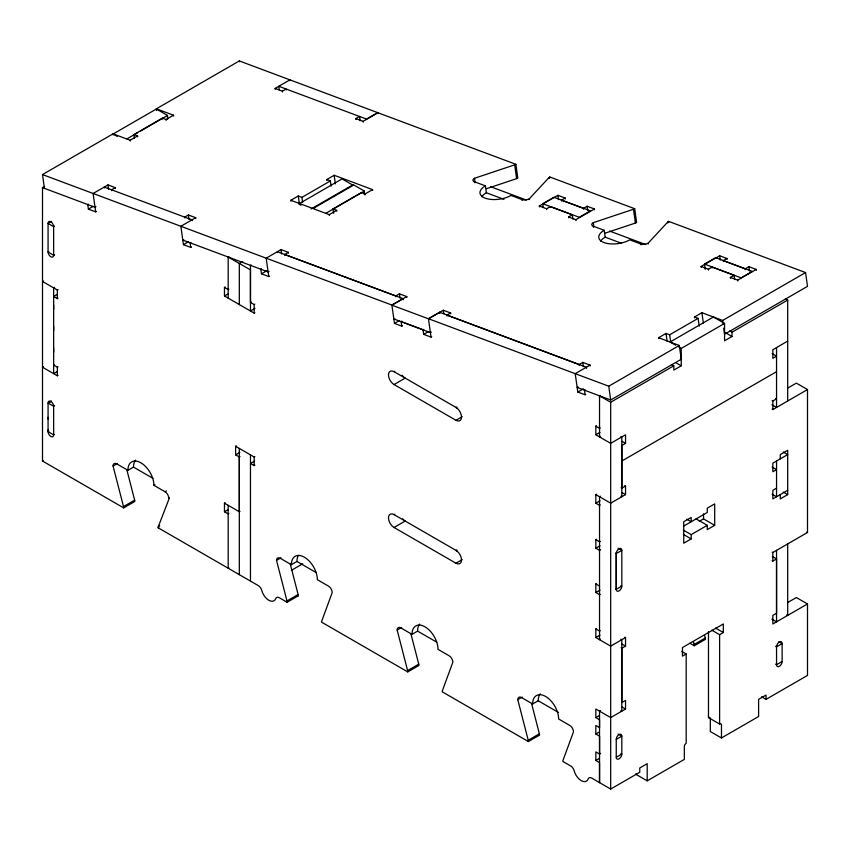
<?xml version="1.0" encoding="UTF-8"?>
<svg xmlns="http://www.w3.org/2000/svg" width="850" height="850" viewBox="0 0 850 850"><rect width="100%" height="100%" fill="white"/><g stroke="black" fill="none" stroke-linecap="round" stroke-linejoin="round"><path stroke-width="1.27" d="M54.336 434.446L53.646 434.849A3.942 2.274 60 0 1 50.862 436.454A3.942 2.274 60 0 1 48.078 431.63L48.068 429.845M48.068 419.124L48.068 417.339M53.646 352.208L53.646 347.916M53.646 330.767L53.646 326.474M53.646 309.326L53.646 305.033M228.183 505.336L228.183 568.225L228.873 567.821M239.317 574.653L239.317 448.428M239.317 304.555L239.317 263.468L242.76 261.471M250.463 581.092L250.463 454.856M599.537 397.853L599.537 395.824L600.238 395.42M620.893 585.554L621.817 586.086L616.25 589.305L616.25 553.573A3.942 2.274 -60 0 1 619.034 548.749A3.942 2.274 -60 0 1 621.817 550.354L621.817 586.086A3.942 2.274 -60 0 1 619.034 590.909A3.942 2.274 -60 0 1 616.25 589.305L615.549 588.901M621.127 487.772L621.817 488.176L621.817 445.496L625.536 443.349L625.536 434.775L610.683 443.349L610.683 789.055L591.706 778.101A5.249 3.028 60 0 0 588.2 778.94A10.508 6.067 60 0 1 581.198 780.619A10.508 6.067 60 0 1 574.196 770.854A5.249 3.028 60 0 0 570.701 765.977L562.87 761.451A5.259 3.039 60 0 1 563.019 760.314L573.484 731.85A5.249 3.028 60 0 0 569.766 725.422L558.631 718.983A18.381 10.614 60 0 0 545.626 696.469A18.381 10.614 60 0 0 532.631 703.981L521.486 697.542A5.249 3.028 60 0 0 517.778 699.688L528.233 740.233A5.249 3.028 60 0 1 528.392 741.551L539.538 735.122A5.249 3.028 60 0 0 539.378 733.805L531.537 703.396M776.549 550.354L776.549 621.828L771.906 619.14M776.549 347.522L776.549 407.416L771.981 404.781M787.695 543.926L787.695 615.389L786.76 614.858M787.695 400.987L787.695 341.094L772.841 349.733L772.841 358.307L776.549 356.161L772.097 353.589M290.275 564.102L298.116 594.511A5.238 3.028 60 0 1 298.276 595.829L287.13 602.257L279.299 597.741A5.249 3.028 60 0 0 275.804 598.581A10.508 6.067 60 0 1 268.791 600.249A10.508 6.067 60 0 1 261.789 590.495A5.249 3.028 60 0 0 258.294 585.607L158.153 527.797A5.249 3.028 60 0 1 158.302 526.66L169.458 497.781M486.466 188.7L516.609 178.649A5.249 2.454 -8 0 0 517.82 178.086L515.886 164.305A5.249 2.454 -8 0 1 514.675 164.857L474.491 178.266A5.249 2.454 -8 0 0 474.428 181.773L485.403 185.874A18.381 8.606 -8 0 0 485.201 198.167A18.381 8.606 -8 0 0 510.999 195.447L521.974 199.548A5.249 2.454 -8 0 0 529.348 198.762L548.93 177.661A5.249 2.454 -8 0 1 549.833 176.991L634.684 208.707L636.618 222.488A5.249 2.454 -8 0 1 635.407 223.051L605.264 233.102M634.684 208.707A5.249 2.454 -8 0 1 633.473 209.259L593.289 222.668A5.249 2.454 -8 0 0 593.236 226.174L604.201 230.276A18.381 8.606 -8 0 0 604.01 242.569A18.381 8.606 -8 0 0 629.808 239.849L640.773 243.939A5.249 2.454 -8 0 0 648.146 243.164L667.728 222.062A5.249 2.454 -8 0 1 668.642 221.393L805.566 272.563L807.5 286.354L724.561 334.241L723.722 328.206M44.434 188.36L42.5 174.569L113.061 133.843L130.146 140.229L137.572 135.936L137.689 136.797M156.634 110.553L156.389 108.821L239.317 60.945L377.676 112.646L366.541 119.085L278.789 86.286L279.321 90.047M113.061 134.842L113.061 134.034L156.379 109.023L167.524 115.451L167.524 119.478M134.406 138.019L133.918 134.566L162.393 118.129L166.048 119.499L173.474 115.207L173.591 116.078M126.809 469.731L134.661 500.14A5.238 3.028 60 0 1 134.81 501.457L123.675 507.886L42.5 461.029L42.5 187.637L44.593 186.426M126.905 138.901L137.742 132.653M140.441 131.091L151.279 124.833M152.182 124.312L153.988 123.271M154.891 122.751L167.524 115.451M115.398 188.509L115.281 187.648L107.971 184.917L93.107 193.492L95.689 211.873L96.39 211.469M275.198 89.293L275.081 88.432L289.935 79.858L290.052 80.718M51.553 221.372L48.068 223.465L53.646 226.684L54.336 226.281M115.281 187.648L111.562 189.794L111.69 190.655M275.081 88.432L282.391 91.162L286.11 89.016L286.227 89.887M88.432 204.138L87.731 204.542L88.379 209.132L95.689 211.873M53.646 226.589A3.942 2.274 60 0 0 50.851 221.765A3.942 2.274 60 0 0 48.068 223.38L48.068 252.057L53.646 255.266L53.646 226.589L54.336 226.196M88.379 209.132L93.256 206.327M95.976 206.741L95.051 207.273L42.5 187.637M48.769 251.558L48.068 251.961A3.942 2.274 60 0 0 50.851 256.785A3.942 2.274 60 0 0 53.646 255.181L54.336 254.777M53.646 255.266L54.57 254.734M43.424 280.914L42.5 281.446L57.354 290.031L58.055 289.627M54.57 287.342L53.646 287.884L53.646 373.639L57.354 375.785L58.055 375.381M195.829 218.567L195.712 217.706L188.392 214.976L184.684 217.122L184.801 217.982M355.906 119.457L355.789 118.596L359.497 116.45L360.103 120.764M57.12 294.451L53.646 296.459L57.354 298.605L58.055 298.201M195.712 217.706L180.859 226.281L183.441 244.662L190.751 247.393L191.452 246.999M355.789 118.596L363.099 121.327L377.953 112.752L515.886 164.305M183.717 239.53L182.792 240.072L268.122 271.957L269.057 271.426M183.441 244.662L188.307 241.846M190.804 242.399L190.102 242.803L190.751 247.393M290.955 201.142L290.838 200.281L298.265 195.989L301.92 197.359L330.395 180.923L331.118 186.086M326.857 180.413L326.74 179.552L334.167 175.27L372.566 189.624L372.693 190.485M311.015 208.994L353.207 184.631L364.342 191.069L364.342 194.788M228.183 298.127L228.183 257.029L228.873 256.626M313.299 208.388L353.207 185.353L342.061 178.914L298.743 203.936L300.964 205.222M43.424 366.679L42.5 367.211L53.646 373.639L57.354 371.503M54.336 364.661L53.646 365.064L57.354 367.211L58.055 366.807M333.625 213.286L333.019 208.983L361.484 192.546L365.139 193.906L372.566 189.624M325.582 213.446L364.342 191.069M290.838 200.281L329.248 214.636L336.664 210.343L336.791 211.204M251.154 264.956L250.463 265.359L250.463 302.419L254.171 304.555L254.873 304.162M288.479 253.194L288.362 252.333L281.042 249.602L266.188 258.177L42.5 174.569M254.873 312.736L254.171 313.14L224.464 295.981L224.464 287.406L225.165 287.002M284.771 255.34L284.644 254.479L288.362 252.333M261.502 268.823L260.812 269.227L261.46 273.828L268.77 276.558L269.471 276.154M228.873 289.149L228.183 289.553L224.464 287.406M261.46 273.828L267.027 270.608M224.464 295.981L227.949 293.973M51.553 401.03L48.068 403.038L48.068 431.63L53.646 434.849L53.646 406.257A3.942 2.274 60 0 0 50.862 401.434L50.161 401.837M54.57 405.716L53.646 406.257L48.068 403.038A3.942 2.274 60 0 1 50.862 401.434M250.463 302.419L251.154 302.016M255.032 308.348L250.463 310.994L250.463 269.896L228.183 257.029M48.068 431.63L48.769 431.226M42.5 461.029L43.201 460.626M542.746 203.724L553.892 197.285L590.452 210.843L579.307 217.281L542.746 203.724L543.278 207.485M539.442 206.89L539.314 206.029L557.887 195.309L565.197 198.039L565.324 198.9M539.314 206.029L546.635 208.76L550.343 206.614L572.284 214.816L572.889 219.119M561.606 201.046L561.489 200.186L565.197 198.039M284.644 254.479L395.728 295.991L399.436 293.845L406.757 296.576L406.874 297.447M123.675 507.886A5.238 3.028 60 0 0 123.516 506.579L113.061 466.034L117.47 463.484M268.77 276.558L266.188 258.177L391.882 305.044L403.027 298.616L403.187 299.763M406.757 296.576L391.903 305.161L428.474 318.824L443.328 310.25L450.638 312.981L450.755 313.841M113.061 466.034A5.249 3.028 60 0 1 116.769 463.888L127.914 470.316L133.482 467.096A18.402 10.625 60 0 1 135.596 460.094M568.692 217.823L568.576 216.962L572.284 214.816M561.489 200.186L583.429 208.388L587.138 206.242L594.458 208.972L594.575 209.833M394.761 318.41L393.837 318.941L430.408 332.616L431.332 332.074M391.882 305.044L394.464 323.425L399.341 320.609M568.576 216.962L575.886 219.693L594.458 208.972M402.475 325.763L401.774 326.166L401.136 321.566L401.827 321.162M431.726 336.696L431.035 337.099L428.453 318.718L439.599 312.279L586.362 367.243L586.521 368.39M447.047 315.987L446.919 315.127L450.638 312.981M401.136 321.566L423.077 329.768L423.767 329.364M127.904 470.305A18.402 10.625 60 0 1 140.909 462.804A18.402 10.625 60 0 1 153.924 485.329L154.955 484.723M123.516 506.579L134.661 500.14M423.077 329.768L423.714 334.358L428.591 331.553M240.019 456.599L239.317 457.002L235.609 454.856L235.609 446.282L236.3 445.878M153.903 485.329L165.049 491.757L166.441 490.949M235.609 454.856L239.785 452.444M462.209 416.67L455.951 420.283L394.049 384.551A7.873 4.548 60 0 1 388.482 374.903A7.873 4.548 60 0 1 394.049 371.684L394.751 371.28M235.609 446.282L254.171 457.002L254.873 456.599M254.639 461.019L250.463 463.431L254.171 465.577L254.873 465.173M394.049 384.551L405.195 378.123A7.873 4.548 60 0 1 402.146 375.307M158.302 526.66L159.694 525.852M158.153 527.797L158.844 527.393M228.873 513.506L228.183 513.91L224.464 511.764L224.464 503.189L225.165 502.786M224.464 511.764L227.949 509.756M224.464 503.189L239.317 511.764L240.019 511.36M456.641 407.022L455.951 407.416A7.873 4.548 60 0 1 461.518 417.063A7.873 4.548 60 0 1 455.951 420.283M704.512 264.074L715.647 257.635L752.239 271.416L741.094 277.844L704.512 264.074L705.245 269.322M701.207 267.346L701.091 266.486L719.653 255.765L726.973 258.496L727.09 259.356M701.091 266.486L708.401 269.216L712.119 267.081L734.06 275.272L734.666 279.586M723.382 261.502L723.254 260.642L726.973 258.496M446.919 315.127L579.052 364.501L582.76 362.366L590.081 365.096L590.197 365.957M730.469 278.279L730.352 277.419L734.06 275.272M723.254 260.642L745.206 268.844L748.914 266.698L756.224 269.429L756.351 270.3M590.081 365.096L575.216 373.671L428.453 318.718M730.352 277.419L737.662 280.149L756.224 269.429M658.697 338.576L658.58 337.716L666.007 333.434L669.662 334.794L698.126 318.357L699.221 326.113M694.599 317.858L694.482 316.997L701.898 312.704L722.628 320.45L805.566 272.563M287.13 602.257A5.238 3.028 60 0 0 286.981 600.95L276.516 560.394L280.978 557.823M578.085 386.92L577.161 387.462L610.683 399.989L681.243 359.252L679.299 345.461L658.58 337.716M679.299 345.461L608.749 386.197L575.216 373.671L577.798 392.052L583.376 388.832M585.161 389.789L584.471 390.192L585.119 394.783L585.809 394.389M276.516 560.394A5.249 3.028 60 0 1 280.234 558.259L291.369 564.687L296.947 561.468A18.381 10.614 60 0 1 298.392 555.422M291.476 570.276L302.728 563.773M679.012 347.151L681.232 348.436L724.561 323.425L724.561 340.797L731.988 336.504L731.988 332.212L729.757 330.926M462.209 559.608L455.951 563.221L394.049 527.489A7.873 4.548 60 0 1 388.482 517.841A7.873 4.548 60 0 1 394.049 514.622L394.751 514.218M600.472 436.379L599.537 436.921L599.537 395.824L610.683 402.252L673.806 365.808L673.806 370.09L681.232 365.808L681.232 348.436M731.988 332.212L787.695 300.061L787.695 341.147M394.049 527.489L405.195 521.061A7.873 4.548 60 0 1 402.634 518.861M286.981 600.95L298.116 594.511M610.683 402.252L610.683 443.349L595.829 434.775L595.829 426.201L596.519 425.797M600.238 427.943L599.537 428.347L595.829 426.201M595.829 434.775L600.004 432.363M456.641 549.95L455.951 550.354A7.873 4.548 60 0 1 461.518 560.001A7.873 4.548 60 0 1 455.951 563.221M621.817 461.019L776.549 371.684M600.238 504.932L599.537 505.336L595.829 503.189L595.829 494.615L596.519 494.211M600.461 496.219L599.537 496.751L599.537 639.689L600.461 639.157M787.695 388.121L796.354 383.116L807.5 389.555L807.5 532.493L772.841 552.5L772.14 552.096M595.829 503.189L600.004 500.777M621.817 488.176L625.536 486.03L625.536 494.615L610.683 503.189L595.829 494.615M772.14 400.584L772.841 400.987L776.549 398.841L775.859 398.438M772.14 409.158L772.841 409.562L807.5 389.555M410.901 633.749L418.752 664.158A5.249 3.028 60 0 1 418.901 665.476L407.766 671.904A5.249 3.028 60 0 0 407.607 670.586L397.152 630.041L401.604 627.47M397.152 630.041A5.249 3.028 60 0 1 400.86 627.895L412.006 634.334L417.573 631.114A18.381 10.614 60 0 1 419.688 624.123M600.578 549.748L599.537 550.354L595.829 548.207L595.829 539.633L596.519 539.229M600.238 541.376L599.537 541.779L595.829 539.633M595.829 548.207L600.004 545.796M407.607 670.586L418.752 664.158M616.25 589.305L616.25 553.573L621.817 550.354L618.109 548.207M683.474 526.192L707.264 512.465L707.264 508.172L714.691 503.891L714.691 525.332L707.264 529.614L707.264 525.321L696.118 518.893M699.306 521.347L703.545 518.893L714.691 525.332M600.238 594.267L599.537 594.671L595.829 592.524L595.829 583.95L596.519 583.546M683.368 530.113L691.167 534.618L707.264 525.321M595.829 592.524L600.004 590.112M776.549 488.176L772.841 490.322L772.841 498.897L787.695 490.322M691.167 534.618L691.167 538.911L683.74 543.192L683.74 521.751L691.167 517.469L691.167 521.751L686.715 519.18M780.268 458.873L780.268 454.591L787.695 450.298L787.695 494.615L780.268 498.897L780.268 494.615M621.127 647.87L621.817 648.263L625.536 646.128L625.536 637.543L610.683 646.128L595.829 637.543L595.829 628.968L596.519 628.564M600.238 630.711L599.537 631.114L595.829 628.968M595.829 637.543L600.004 635.131M517.778 699.688L522.229 697.117M772.14 560.671L772.841 561.074L776.549 558.928L776.549 613.254L772.841 615.389L772.841 623.974L807.5 603.957L807.5 675.431L766.031 699.369L761.579 696.798M532.631 703.981L538.199 700.761A18.381 10.614 60 0 1 540.324 693.77M528.233 740.233L539.378 733.805M705.256 638.042A5.249 3.028 60 0 1 705.404 639.349L694.269 645.787A5.249 3.028 60 0 0 694.11 644.47L705.256 638.042L704.597 635.503M636.055 773.606L636.055 774.414L647.201 780.842L684.335 759.401L684.335 746.534A2.624 1.519 -60 0 1 686.184 743.325L686.184 653.99L682.476 656.126L682.476 647.551L723.329 623.964L723.329 632.549L719.61 634.684L711.811 630.19M600.461 710.621L599.537 711.163L599.537 782.627L599.537 762.62L595.829 760.474L595.829 751.899L599.569 754.056L600.621 753.461M787.695 602.533L796.354 597.529L807.5 603.957M621.817 648.263L621.817 702.578L625.536 700.442L625.536 709.017L610.683 717.591L595.829 709.017L595.829 717.591L599.165 715.657M595.829 717.591L599.537 719.737L599.537 727.6L595.829 725.454L595.829 734.028L599.165 732.105M616.25 739.394L621.817 736.174L621.817 754.046A3.942 2.274 -60 0 1 619.034 758.869A3.942 2.274 -60 0 1 616.25 757.254L616.25 739.394A3.942 2.274 -60 0 1 619.034 734.57A3.942 2.274 -60 0 1 621.817 736.174L618.109 734.028M595.829 760.474L599.165 758.54M616.25 757.254L621.817 754.046L620.893 753.504M782.128 661.491A3.942 2.274 -60 0 1 779.333 666.315A3.942 2.274 -60 0 1 776.549 664.711L776.549 646.839A3.942 2.274 -60 0 1 779.333 642.016A3.942 2.274 -60 0 1 782.128 643.62L782.128 661.491L776.549 664.711L775.625 664.169M610.683 789.055L639.763 772.268L639.763 767.975L647.201 763.693L647.201 780.842M710.122 717.804A2.624 1.519 -60 0 1 710.324 718.664L710.324 731.531L721.469 737.959L758.604 716.518L758.604 699.369L766.031 695.077L766.031 699.369M403.027 298.616L277.334 251.738L277.451 252.609M609.631 231.083L645.66 244.545M490.461 186.649L526.278 200.026M485.403 185.874L486.37 192.769L503.965 199.346M604.201 230.276L605.168 237.171L621.169 243.153M156.389 108.821L173.474 115.207M326.74 179.552L330.395 180.923M694.482 316.997L698.126 318.357M133.918 134.566L137.572 135.936M333.019 208.983L336.664 210.343M394.464 323.425L401.774 326.166M423.714 334.358L431.035 337.099M577.798 392.052L585.119 394.783M785.464 298.775L787.695 300.061M724.561 323.425L713.426 316.997L670.097 342.008L675.665 345.228M725.305 332.647L731.988 336.504M675.665 362.589L681.232 365.808M671.585 364.522L673.806 365.808M783.232 452.019L787.695 454.591L772.841 463.165L772.841 471.739L776.549 469.593L772.097 467.022M783.232 492.044L787.695 494.615M772.097 494.179L776.549 496.761L776.549 461.019M806.799 532.089L807.5 532.493M113.061 134.034L117.236 136.446M620.893 436.379L621.817 436.921L621.817 496.751L620.893 496.219M622.189 441.416L625.536 443.349M772.374 556.516L776.549 558.928M624.835 485.637L625.536 486.03M622.051 492.596L625.536 494.615M683.368 534.406L691.167 538.911M394.049 371.684L457.417 408.266M778.791 641.697L782.128 643.62L776.549 646.839L775.625 646.308M615.549 553.169L616.25 553.573M715.53 628.044L723.329 632.549M595.829 583.95L599.537 586.086M689.956 643.301L694.269 645.787M681.732 651.408L686.184 653.99M624.835 637.149L625.536 637.543M620.893 639.157L621.817 639.689L621.817 711.163L620.893 710.621M622.051 644.109L625.536 646.128M394.049 514.622L457.417 551.204M708.475 631.603L708.475 717.591L719.61 724.019A2.624 1.519 -60 0 1 721.469 725.093L721.469 737.959M622.189 707.083L625.536 709.017M133.482 467.096L152.979 478.359M296.947 561.468L316.158 572.56M417.573 631.114L436.783 642.207M538.199 700.761L558.546 712.502M595.829 734.028L599.569 736.196L599.569 754.056M297.298 595.266L298.276 595.829M407.766 671.904L321.608 622.168A5.259 3.039 60 0 1 321.757 621.031L332.223 592.556A5.249 3.028 60 0 0 328.504 586.128L317.369 579.7A18.381 10.614 60 0 0 304.374 557.186A18.381 10.614 60 0 0 291.369 564.687M528.392 741.551L442.234 691.815A5.259 3.039 60 0 1 442.393 690.678L452.848 662.203A5.249 3.028 60 0 0 449.14 655.775L437.994 649.336A18.381 10.614 60 0 0 425 626.832A18.381 10.614 60 0 0 412.006 634.334M693.451 641.931L694.11 644.47M748.914 266.698L749.519 271.012M745.206 268.844L745.322 269.705M737.662 280.149L737.779 281.021M719.653 255.765L720.258 260.079M722.628 320.45L723.116 323.892M712.119 267.081L712.236 267.941M708.401 269.216L708.528 270.077M701.898 312.704L703.354 323.043M668.642 221.393L668.759 222.254M667.728 222.062L667.845 222.923M669.662 334.794L670.746 342.55M666.007 333.434L667.091 341.19M648.146 243.164L648.263 244.024M640.773 243.939L640.9 244.811M633.473 209.259L635.407 223.051M593.289 222.668L593.895 226.971M593.236 226.174L593.353 227.035M587.138 206.242L587.743 210.545M608.749 386.197L610.683 399.989M583.429 208.388L583.546 209.249M575.886 219.693L576.013 220.554M582.76 362.366L583.366 366.669M557.887 195.309L558.492 199.612M579.052 364.501L579.169 365.373M549.833 176.991L549.961 177.852M548.93 177.661L549.047 178.521M550.343 206.614L550.471 207.474M546.635 208.76L546.752 209.621M529.348 198.762L529.465 199.633M521.974 199.548L522.091 200.409M514.675 164.857L516.609 178.649M474.491 178.266L475.097 182.569M474.428 181.773L474.555 182.633M443.328 310.25L443.806 313.692M439.599 312.279L439.758 313.427M377.953 112.752L378.08 113.613M399.436 293.845L400.042 298.159M395.728 295.991L395.845 296.852M363.099 121.327L363.226 122.188M365.139 193.906L365.256 194.767M361.484 192.546L361.611 193.407M334.167 175.27L335.378 183.887M329.248 214.636L329.364 215.496M301.92 197.359L302.653 202.523M298.265 195.989L299.359 203.745M282.391 91.162L282.508 92.023M281.042 249.602L281.647 253.906M239.317 60.945L239.445 61.806M192.121 220.713L191.994 219.852L104.252 187.053L104.369 187.914M188.392 214.976L188.998 219.279M166.048 119.499L166.164 120.36M162.393 118.129L162.509 118.989M130.146 140.229L130.273 141.089M113.061 133.843L113.188 134.704M107.971 184.917L108.566 189.221M772.841 400.987L772.841 409.562M772.841 552.5L772.841 561.074M719.61 634.684L719.61 724.019M703.545 513.846L703.545 518.893M254.171 304.555L254.171 313.14M254.171 457.002L254.171 465.577M239.317 457.002L239.317 511.764M156.379 109.023L156.379 109.831M57.354 290.031L57.354 298.605M57.354 367.211L57.354 375.785M708.475 717.591A2.624 1.519 -60 0 1 709.325 717.336M165.049 491.757A5.249 3.028 60 0 1 168.757 498.185M481.833 196.754A18.381 8.606 -8 0 1 486.37 192.769M600.631 241.145A18.381 8.606 -8 0 1 605.168 237.171"/></g></svg>
